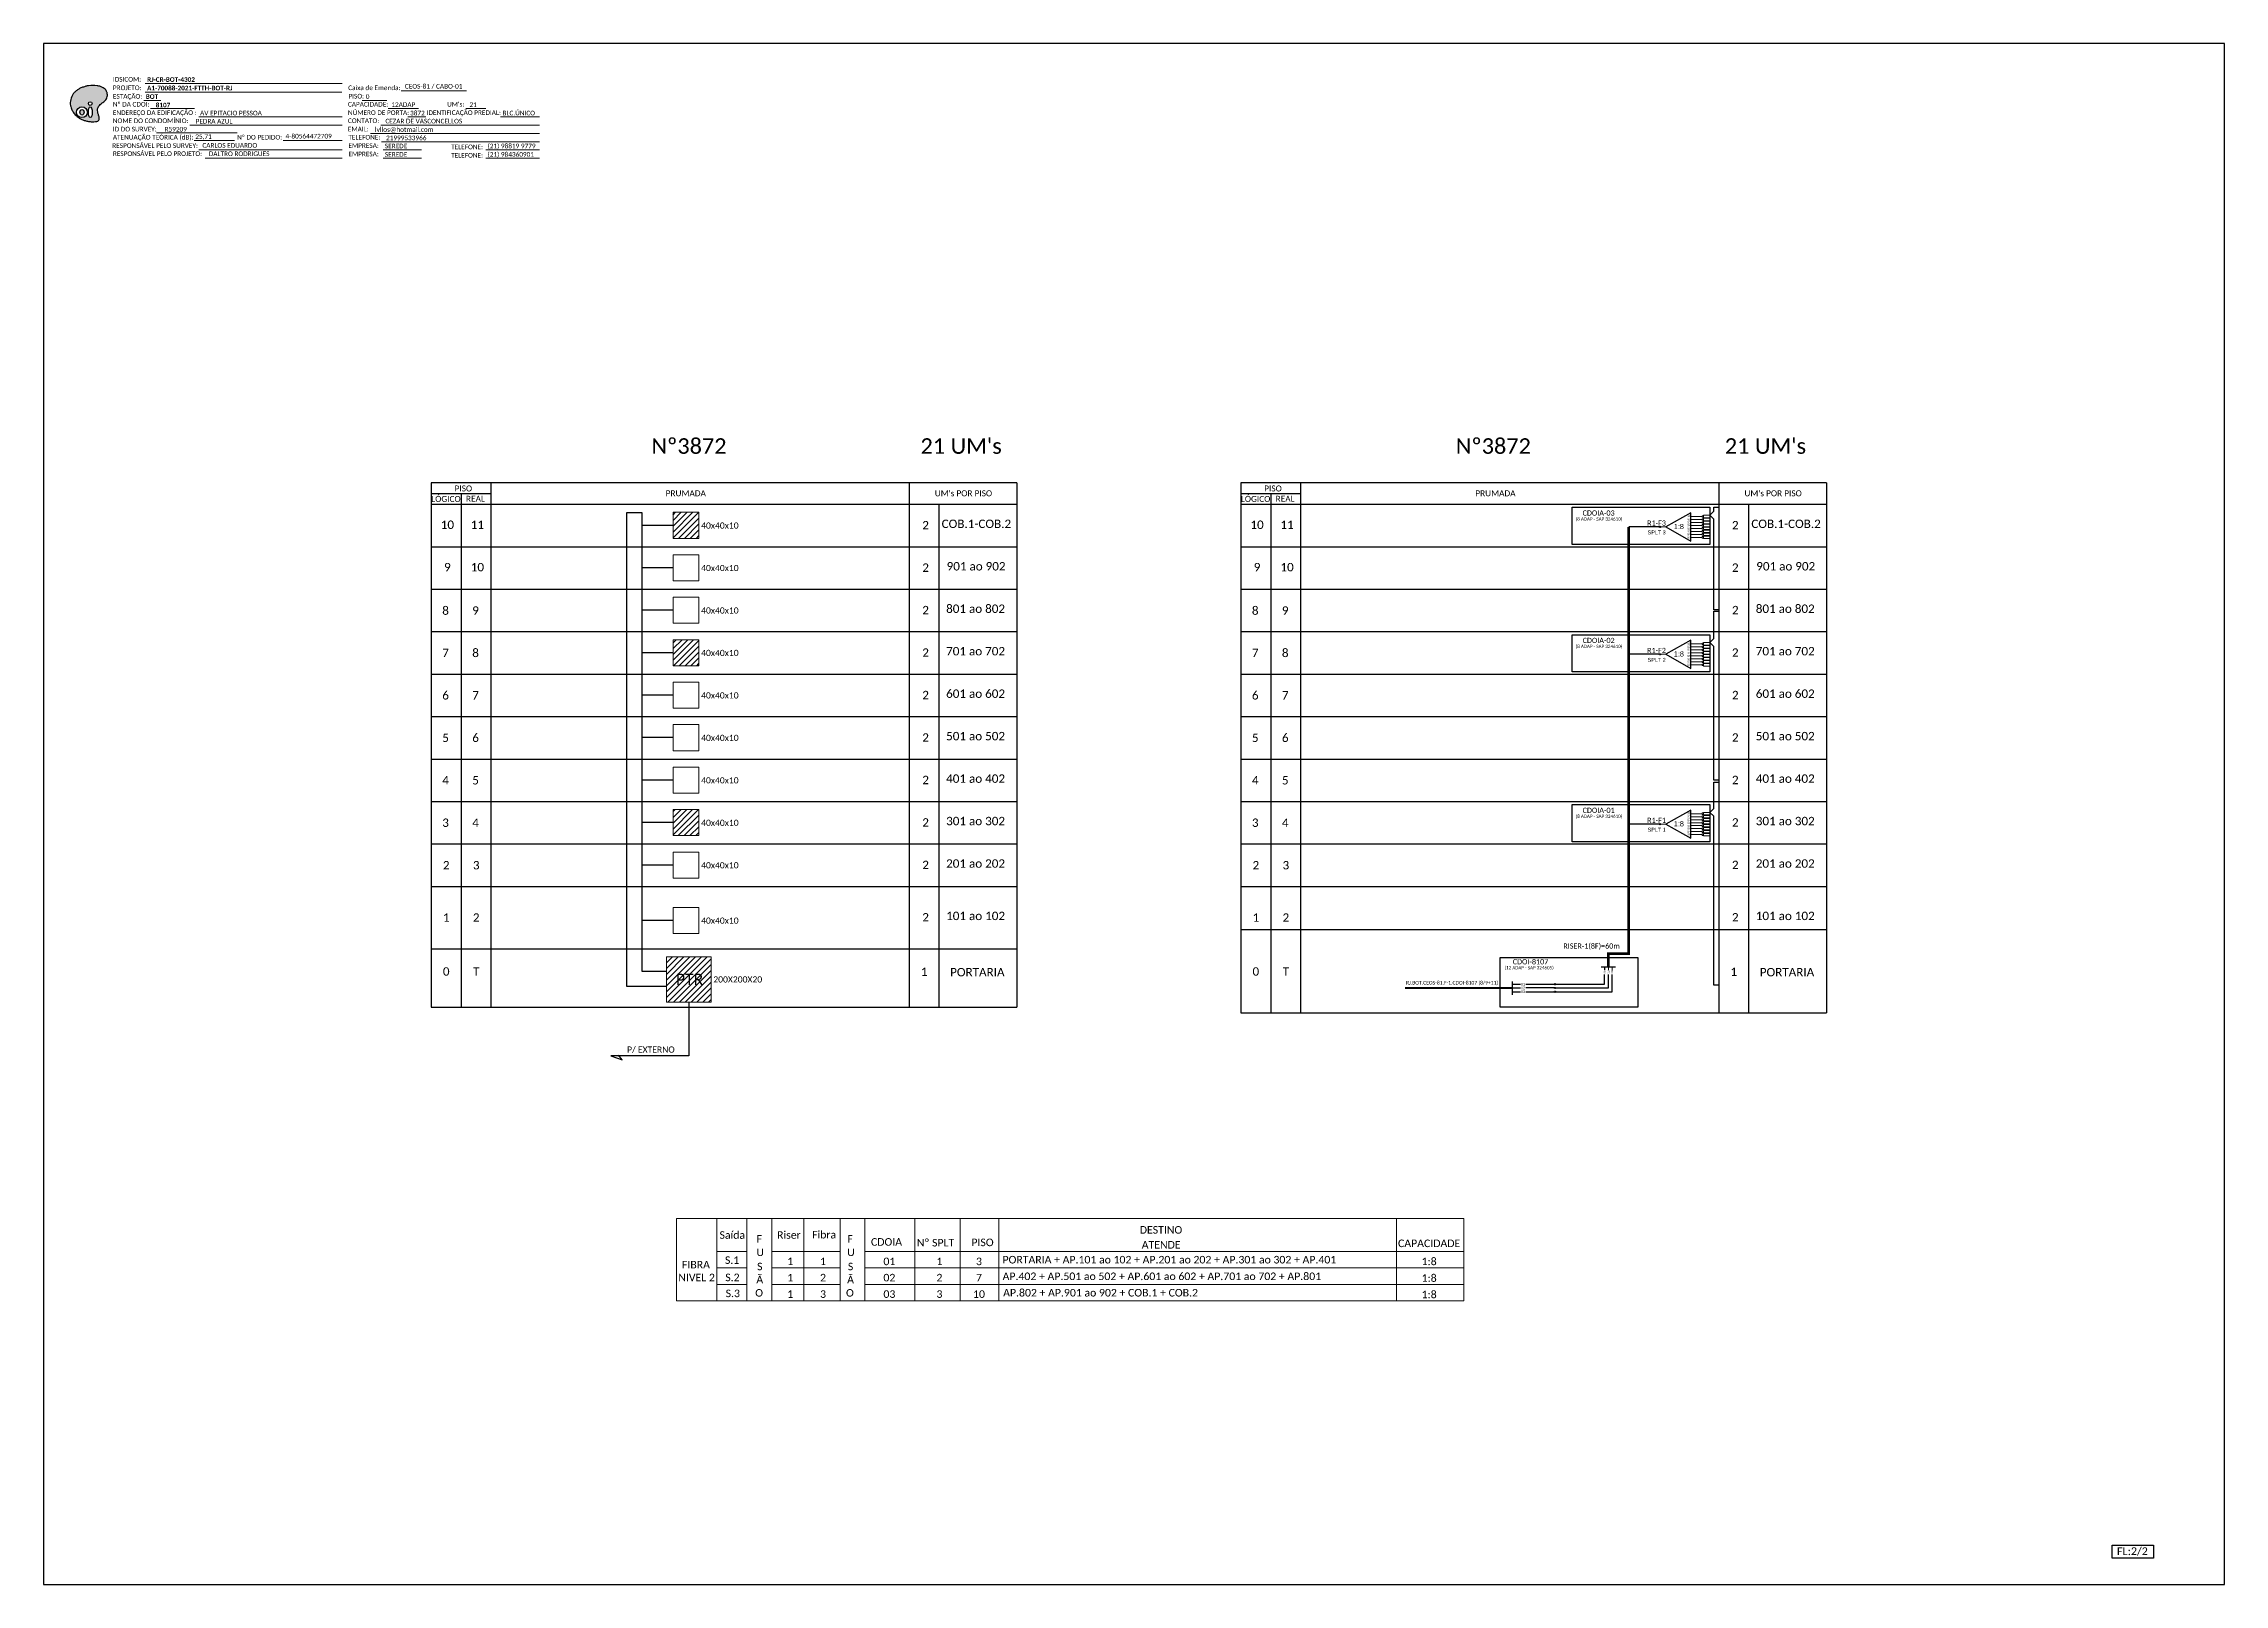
# Paper-space layout 'CDOI-8107-p2' of a CAD drawing. Header units: metres, sheet in millimetres. Extents: x -439 to 402, y -851 to -257.
# The model-space entities are those that its viewports show. They can reach past a viewport. Long polylines and large blocks are cut down to what shows.
import ezdxf
from ezdxf.enums import TextEntityAlignment as Align

# ---------------------------------------------------------------- set-up
doc = ezdxf.new("R2010")
doc.units = ezdxf.units.M
doc.layers.add('(Notas)', color=7, linetype='Continuous', lineweight=0)
doc.layers.add('_NUMERAÇÃO_', color=34, linetype='Continuous', lineweight=0)
doc.layers.add('CAP a instalar', color=1, linetype='Continuous')
doc.styles.add('ARIAL', font='arial.ttf')
doc.styles.add('WMF-Calibri0', font='calibri.ttf')
doc.styles.add('WMF-Calibri1', font='calibrib.ttf')

# ---------------------------------------------------------------- blocks, each defined once
blk = doc.blocks.new('OI')
h = blk.add_hatch(color=40)
edge = h.paths.add_edge_path()
edge.add_spline(control_points=[(4.35, -0.67), (3.92, -0.99), (3.26, -1.5), (2.81, -2.59), (2.9, -3.5), (3.06, -4.27), (3.31, -4.85), (3.37, -5.39), (3.4, -5.88), (3.2, -6.4), (2.54, -6.61), (1.65, -6.63), (0.55, -6.67), (-0.56, -6.42), (-1.61, -6.14), (-2.77, -5.61), (-3.92, -4.77), (-4.89, -3.7), (-5.34, -2.65), (-5.6, -1.94), (-5.85, -0.96), (-5.71, 0.47), (-5.1, 2.02), (-4.14, 3.02), (-3.3, 3.61), (-2.37, 4.16), (-1.36, 4.44), (-0.56, 4.7), (0.79, 4.85), (2.24, 4.97), (3.79, 4.57), (4.67, 4.21), (5.44, 3.65), (5.76, 2.99), (6.03, 2.21), (6.01, 1.46), (5.72, 0.64), (5.31, 0.08), (4.88, -0.38), (4.51, -0.55), (4.35, -0.67)], knot_values=[0, 0, 0, 0, 1.60434, 2.417191, 3.427595, 4.282808, 4.776746, 5.304182, 5.888771, 6.258406, 6.858137, 7.79129, 8.986195, 10.124242, 11.187857, 12.242908, 13.953784, 15.414161, 16.515391, 17.349188, 17.675853, 19.552021, 21.515531, 22.568638, 23.63245, 24.621084, 25.782718, 26.745347, 27.142653, 29.870543, 31.004649, 31.921532, 32.709589, 33.801391, 34.042471, 35.192333, 35.971461, 36.628871, 37.254359, 37.836911, 37.836911, 37.836911, 37.836911], degree=3, periodic=0)
h.paths.add_polyline_path([(1.13, -0.87, -1), (-0.04, -0.87, -1)], flags=16)
edge = h.paths.add_edge_path(flags=16)
edge.add_ellipse((0.56, -3.59), major_axis=(-0.02, 1.71), ratio=0.361305, start_angle=0, end_angle=360)
h.paths.add_polyline_path([(-0.36, -3.62, -1), (-3.8, -3.62, -1)], flags=16)
edge = h.paths.add_edge_path(flags=0)
edge.add_ellipse((-2.08, -3.62), major_axis=(0, 0.885), ratio=0.758294, start_angle=0, end_angle=360)
at = {"color": 40}
for centre, radius in [((-2.08, -3.62), 1.72), ((0.54, -0.87), 0.587)]:
    blk.add_circle(centre, radius, dxfattribs=at)
blk.add_ellipse((-2.08, -3.62), major_axis=(0, 0.885), ratio=0.758294, start_param=-3.141592653589792, end_param=3.141592653589792, dxfattribs=at)
blk.add_ellipse((0.56, -3.59), major_axis=(-0.02, 1.71), ratio=0.361305, dxfattribs=at)
at = {"color": 40, "start_tangent": (-0.800898, -0.598801), "end_tangent": (-0.800898, -0.598801)}
blk.add_spline([(4.35, -0.67), (3.2, -1.78), (2.9, -2.54), (2.92, -3.55), (3.12, -4.38), (3.28, -4.85), (3.37, -5.37), (3.35, -5.95), (3.2, -6.29), (2.66, -6.55), (1.73, -6.63), (0.54, -6.62), (-0.58, -6.41), (-1.6, -6.11), (-2.56, -5.67), (-3.95, -4.67), (-4.89, -3.56), (-5.37, -2.56), (-5.64, -1.78), (-5.72, -1.46), (-5.63, 0.42), (-4.84, 2.22), (-4.13, 2.99), (-3.27, 3.62), (-2.4, 4.09), (-1.3, 4.47), (-0.37, 4.72), (0.02, 4.77), (2.75, 4.8), (3.85, 4.53), (4.69, 4.16), (5.31, 3.68), (5.85, 2.73), (5.93, 2.5), (5.94, 1.35), (5.67, 0.62), (5.29, 0.08), (4.84, -0.36), (4.35, -0.67)], degree=3, dxfattribs=at)

msp = doc.modelspace()

# ---------------------------------------------------------------- hatches: boundary and pattern name
h = msp.add_hatch()
h.set_pattern_fill('LINE', color=1, scale=0.5, angle=45)
h.paths.add_polyline_path([(-131.38, -86.5), (-141.29, -86.5), (-141.29, -96.54), (-131.38, -96.54)])
h.paths.add_polyline_path([(-131.38, -135.62), (-141.29, -135.62), (-141.29, -145.66), (-131.38, -145.66)])
h.paths.add_polyline_path([(-131.38, -201.11), (-141.29, -201.11), (-141.29, -211.15), (-131.38, -211.15)])
h = msp.add_hatch(color=3)
h.dxf.hatch_style = 1
edge = h.paths.add_edge_path()
edge.add_arc((239.27, -92.12), 0.242, 0, 360)
h = msp.add_hatch(color=3)
h.dxf.hatch_style = 1
edge = h.paths.add_edge_path()
edge.add_arc((239.27, -141.24), 0.242, 0, 360)
h = msp.add_hatch(color=3)
h.dxf.hatch_style = 1
edge = h.paths.add_edge_path()
edge.add_arc((239.27, -206.73), 0.242, 0, 360)
h = msp.add_hatch()
h.set_pattern_fill('ANSI31', color=1, scale=12.675488, style=0)
h.set_pattern_definition([(45, (-919.0853, -762.0324), (-1.1203655, 1.1203655), [])])
h.paths.add_polyline_path([(-143.83, -275.34), (-126.63, -275.34), (-126.63, -257.9), (-143.83, -257.9)])
h.paths.add_polyline_path([(-141.29, -269.82), (-128.51, -269.82), (-128.51, -263.29), (-141.29, -263.29)], flags=24)
h = msp.add_hatch(color=3)
h.dxf.hatch_style = 1
edge = h.paths.add_edge_path()
edge.add_arc((198.77, -268.43), 0.256, 0, 360)
h = msp.add_hatch(color=3)
h.dxf.hatch_style = 1
edge = h.paths.add_edge_path()
edge.add_arc((198.77, -269.89), 0.256, 0, 360)
h = msp.add_hatch(color=3)
h.dxf.hatch_style = 1
edge = h.paths.add_edge_path()
edge.add_arc((198.77, -271.35), 0.256, 0, 360)

# ---------------------------------------------------------------- linework, layer by layer
at = {"layer": '(Notas)', "lineweight": 0}
for p, q in [((-124.4, -390.55), (-124.4, -358.75)), ((-112.87, -390.55), (-112.87, -358.75)), ((-103.24, -390.55), (-103.24, -358.75)), ((-90.9, -390.55), (-90.9, -358.75)), ((-76.87, -390.55), (-76.87, -358.75)), ((-67.4, -390.55), (-67.4, -358.75)), ((-48.1, -390.55), (-48.1, -358.75)), ((-30.62, -390.55), (-30.62, -358.75)), ((-15.7, -390.55), (-15.7, -358.75)), ((137.62, -390.55), (137.62, -358.75))]:
    msp.add_line(p, q, dxfattribs=at)
msp.add_lwpolyline([(163.62, -358.75), (163.62, -390.55)], dxfattribs=at)
at = {"color": 5}
for p, q in [((239.27, -92.12), (227.25, -92.12)), ((239.27, -141.24), (227.25, -141.24)), ((239.27, -206.73), (227.25, -206.73))]:
    msp.add_line(p, q, dxfattribs=at)
at = {"color": 1}
msp.add_line((182.3, -267.36), (182.3, -272.49), dxfattribs=at)
msp.add_lwpolyline([(-384.06, -499.81), (456.94, -499.81), (456.94, 94.19), (-384.06, 94.19)], close=True)
at = {"color": 7, "lineweight": 0}
for points in [[(-344.93, 78.79), (-268.95, 78.79)], [(-246.14, 76.01), (-221, 76.01)], [(-345.46, 72.24), (-338.91, 72.24)], [(-344.96, 75.52), (-269, 75.52)], [(-342.8, 69.17), (-325.83, 69.17)], [(-261.18, 72.28), (-251.7, 72.28)], [(-251.13, 69.17), (-239.51, 69.17)], [(-221.19, 69.17), (-213.52, 69.17)], [(-340.48, 59.75), (-309.44, 59.75)], [(-327.64, 62.82), (-268.98, 62.82)], [(-324.23, 65.93), (-268.98, 65.93)], [(-258.05, 59.58), (-192.79, 59.58)], [(-254.02, 62.82), (-192.79, 62.82)], [(-243.55, 65.93), (-236.6, 65.93)], [(-207.85, 65.93), (-192.82, 65.93)], [(-325.95, 56.79), (-310.44, 56.79)], [(-324.23, 53.23), (-268.98, 53.23)], [(-291.72, 56.79), (-268.95, 56.79)], [(-253.77, 56.34), (-192.79, 56.34)], [(-253.16, 53.23), (-238.36, 53.23)], [(-213.56, 53.23), (-192.79, 53.23)], [(-321.74, 49.99), (-268.98, 49.99)], [(-253.16, 49.99), (-238.36, 49.99)], [(-213.56, 49.99), (-192.79, 49.99)]]:
    msp.add_lwpolyline(points, dxfattribs=at)
at = {"color": 0}
for points in [[(-8.7, -75.16), (-234.59, -75.16)], [(303.54, -75.16), (77.65, -75.16)], [(-234.59, -79.27), (-211.44, -79.27)], [(-234.59, -83.39), (-8.7, -83.39)], [(77.65, -79.27), (100.8, -79.27)], [(77.65, -83.39), (303.54, -83.39)]]:
    msp.add_lwpolyline(points, dxfattribs=at)
for points in [[(-234.59, -75.16), (-234.59, -83.39)], [(-211.44, -83.39), (-211.44, -75.16)], [(-50.29, -75.16), (-50.29, -83.39)], [(-8.7, -75.16), (-8.7, -83.39)], [(77.65, -75.16), (77.65, -83.39)], [(100.8, -83.39), (100.8, -75.16)], [(261.95, -75.16), (261.95, -83.39)], [(303.54, -75.16), (303.54, -83.39)], [(-234.59, -83.39), (-234.59, -277.29)], [(-234.59, -83.39), (-8.7, -83.39)], [(-223.02, -79.27), (-223.02, -83.39)], [(-223.02, -83.39), (-223.02, -277.29)], [(-211.44, -277.29), (-211.44, -83.39)], [(-50.29, -83.39), (-50.29, -277.29)], [(-38.72, -277.29), (-38.72, -83.39)], [(-8.7, -83.39), (-8.7, -277.29)], [(77.65, -83.39), (77.65, -279.42)], [(77.65, -83.39), (303.54, -83.39)], [(89.22, -79.27), (89.22, -83.39)], [(89.22, -83.39), (89.22, -279.42)], [(100.8, -279.42), (100.8, -83.39)], [(261.95, -83.39), (261.95, -279.42)], [(273.52, -279.42), (273.52, -83.39)], [(303.54, -83.39), (303.54, -279.42)], [(-234.59, -99.76), (-8.7, -99.76)], [(77.65, -99.76), (303.54, -99.76)], [(-234.59, -116.13), (-8.7, -116.13)], [(77.65, -116.13), (303.54, -116.13)], [(-234.59, -132.5), (-8.7, -132.5)], [(77.65, -132.5), (303.54, -132.5)], [(-234.59, -148.87), (-8.7, -148.87)], [(77.65, -148.87), (303.54, -148.87)], [(-234.59, -165.25), (-8.7, -165.25)], [(77.65, -165.25), (303.54, -165.25)], [(-234.59, -181.62), (-8.7, -181.62)], [(77.65, -181.62), (303.54, -181.62)], [(-234.59, -197.99), (-8.7, -197.99)], [(77.65, -197.99), (303.54, -197.99)], [(-234.59, -214.36), (-8.7, -214.36)], [(77.65, -214.36), (303.54, -214.36)], [(-234.59, -230.73), (-8.7, -230.73)], [(77.65, -230.73), (303.54, -230.73)], [(77.65, -247.36), (303.54, -247.36)], [(-234.59, -254.82), (-8.7, -254.82)], [(-234.59, -277.29), (-8.7, -277.29)], [(77.65, -279.42), (303.54, -279.42)]]:
    msp.add_lwpolyline(points)
at = {"color": 1, "lineweight": 0}
for points in [[(-131.38, -86.5), (-141.29, -86.5), (-141.29, -96.54), (-131.38, -96.54)], [(-131.38, -135.62), (-141.29, -135.62), (-141.29, -145.66), (-131.38, -145.66)], [(-131.38, -201.11), (-141.29, -201.11), (-141.29, -211.15), (-131.38, -211.15)], [(-143.83, -257.9), (-126.63, -257.9), (-126.63, -275.34), (-143.83, -275.34)]]:
    msp.add_lwpolyline(points, close=True, dxfattribs=at)
at = {"color": 1}
for points in [[(205.4, -84.58), (258.53, -84.58), (258.53, -98.89), (205.4, -98.89)], [(205.4, -133.69), (258.53, -133.69), (258.53, -148.01), (205.4, -148.01)], [(205.4, -199.18), (258.53, -199.18), (258.53, -213.5), (205.4, -213.5)], [(177.66, -258.18), (230.79, -258.18), (230.79, -277.29), (177.66, -277.29)]]:
    msp.add_lwpolyline(points, close=True, dxfattribs=at)
at = {"color": 5, "const_width": 1}
msp.add_lwpolyline([(227.25, -92.12), (227.25, -256.68), (219.39, -256.68), (219.39, -261.71)], dxfattribs=at)
at = {"color": 1, "lineweight": 0}
for points in [[(241.5, -92.12), (239.27, -92.12)], [(241.5, -141.24), (239.27, -141.24)], [(241.5, -206.73), (239.27, -206.73)]]:
    msp.add_lwpolyline(points, dxfattribs=at)
at = {"color": 1}
for points in [[(251.16, -86.67), (241.5, -92.12), (251.16, -97.57), (251.16, -86.67)], [(251.16, -135.79), (241.5, -141.24), (251.16, -146.69), (251.16, -135.79)], [(251.16, -201.28), (241.5, -206.73), (251.16, -212.17), (251.16, -201.28)], [(-135.23, -275.34), (-135.23, -295.99), (-165.36, -295.99)], [(-165.36, -295.99), (-160.95, -297.58)], [(-160.95, -297.58), (-162.36, -295.75)]]:
    msp.add_lwpolyline(points, dxfattribs=at)
at = {"color": 3, "lineweight": 0}
for points in [[(255.54, -88.09), (251.16, -88.09)], [(251.16, -89.24), (255.54, -89.24)], [(251.16, -90.39), (255.54, -90.39)], [(251.16, -91.55), (255.54, -91.55)], [(256.12, -87.59), (256.12, -88.58)], [(256.12, -87.59), (258.53, -87.59)], [(256.12, -88.58), (258.53, -88.58)], [(256.12, -88.75), (256.12, -89.73)], [(256.12, -88.75), (258.53, -88.75)], [(256.12, -89.73), (258.53, -89.73)], [(256.12, -89.9), (256.12, -90.89)], [(256.12, -89.9), (258.53, -89.9)], [(256.12, -90.89), (258.53, -90.89)], [(256.12, -91.05), (256.12, -92.04)], [(256.12, -91.05), (258.53, -91.05)], [(256.12, -92.04), (258.53, -92.04)], [(256.12, -92.2), (256.12, -93.19)], [(256.12, -92.2), (258.53, -92.2)], [(251.16, -92.7), (255.54, -92.7)], [(251.16, -93.85), (255.54, -93.85)], [(251.16, -95), (255.54, -95)], [(251.16, -96.16), (255.54, -96.16)], [(256.12, -93.19), (258.53, -93.19)], [(256.12, -93.36), (256.12, -94.34)], [(256.12, -93.36), (258.53, -93.36)], [(256.12, -94.34), (258.53, -94.34)], [(256.12, -94.51), (256.12, -95.5)], [(256.12, -94.51), (258.53, -94.51)], [(256.12, -95.5), (258.53, -95.5)], [(256.12, -95.66), (256.12, -96.65)], [(256.12, -95.66), (258.53, -95.66)], [(256.12, -96.65), (258.53, -96.65)], [(255.54, -137.2), (251.16, -137.2)], [(251.16, -138.35), (255.54, -138.35)], [(251.16, -139.51), (255.54, -139.51)], [(251.16, -140.66), (255.54, -140.66)], [(251.16, -141.81), (255.54, -141.81)], [(251.16, -142.97), (255.54, -142.97)], [(256.12, -136.71), (256.12, -137.7)], [(256.12, -136.71), (258.53, -136.71)], [(256.12, -137.7), (258.53, -137.7)], [(256.12, -137.86), (256.12, -138.85)], [(256.12, -137.86), (258.53, -137.86)], [(256.12, -138.85), (258.53, -138.85)], [(256.12, -139.01), (256.12, -140)], [(256.12, -139.01), (258.53, -139.01)], [(256.12, -140), (258.53, -140)], [(256.12, -140.17), (256.12, -141.15)], [(256.12, -140.17), (258.53, -140.17)], [(256.12, -141.15), (258.53, -141.15)], [(256.12, -141.32), (256.12, -142.31)], [(256.12, -141.32), (258.53, -141.32)], [(256.12, -142.31), (258.53, -142.31)], [(256.12, -142.47), (256.12, -143.46)], [(256.12, -142.47), (258.53, -142.47)], [(251.16, -144.12), (255.54, -144.12)], [(251.16, -145.27), (255.54, -145.27)], [(256.12, -143.46), (258.53, -143.46)], [(256.12, -143.63), (256.12, -144.61)], [(256.12, -143.63), (258.53, -143.63)], [(256.12, -144.61), (258.53, -144.61)], [(256.12, -144.78), (256.12, -145.77)], [(256.12, -144.78), (258.53, -144.78)], [(256.12, -145.77), (258.53, -145.77)], [(255.54, -202.69), (251.16, -202.69)], [(251.16, -203.84), (255.54, -203.84)], [(251.16, -205), (255.54, -205)], [(251.16, -206.15), (255.54, -206.15)], [(251.16, -207.3), (255.54, -207.3)], [(251.16, -208.45), (255.54, -208.45)], [(251.16, -209.61), (255.54, -209.61)], [(256.12, -202.2), (256.12, -203.18)], [(256.12, -202.2), (258.53, -202.2)], [(256.12, -203.18), (258.53, -203.18)], [(256.12, -203.35), (256.12, -204.34)], [(256.12, -203.35), (258.53, -203.35)], [(256.12, -204.34), (258.53, -204.34)], [(256.12, -204.5), (256.12, -205.49)], [(256.12, -204.5), (258.53, -204.5)], [(256.12, -205.49), (258.53, -205.49)], [(256.12, -205.65), (256.12, -206.64)], [(256.12, -205.65), (258.53, -205.65)], [(256.12, -206.64), (258.53, -206.64)], [(256.12, -206.81), (256.12, -207.79)], [(256.12, -206.81), (258.53, -206.81)], [(256.12, -207.79), (258.53, -207.79)], [(256.12, -207.96), (256.12, -208.95)], [(256.12, -207.96), (258.53, -207.96)], [(256.12, -208.95), (258.53, -208.95)], [(256.12, -209.11), (256.12, -210.1)], [(256.12, -209.11), (258.53, -209.11)], [(256.12, -210.1), (258.53, -210.1)], [(251.16, -210.76), (255.54, -210.76)], [(256.12, -210.27), (256.12, -211.25)], [(256.12, -210.27), (258.53, -210.27)], [(256.12, -211.25), (258.53, -211.25)]]:
    msp.add_lwpolyline(points, dxfattribs=at)
for points in [[(255.54, -87.8), (256.12, -87.8), (256.12, -88.37), (255.54, -88.37)], [(255.54, -88.95), (256.12, -88.95), (256.12, -89.53), (255.54, -89.53)], [(255.54, -90.11), (256.12, -90.11), (256.12, -90.68), (255.54, -90.68)], [(255.54, -91.26), (256.12, -91.26), (256.12, -91.83), (255.54, -91.83)], [(255.54, -92.41), (256.12, -92.41), (256.12, -92.98), (255.54, -92.98)], [(255.54, -93.56), (256.12, -93.56), (256.12, -94.14), (255.54, -94.14)], [(255.54, -94.72), (256.12, -94.72), (256.12, -95.29), (255.54, -95.29)], [(255.54, -95.87), (256.12, -95.87), (256.12, -96.44), (255.54, -96.44)], [(255.54, -136.92), (256.12, -136.92), (256.12, -137.49), (255.54, -137.49)], [(255.54, -138.07), (256.12, -138.07), (256.12, -138.64), (255.54, -138.64)], [(255.54, -139.22), (256.12, -139.22), (256.12, -139.79), (255.54, -139.79)], [(255.54, -140.37), (256.12, -140.37), (256.12, -140.95), (255.54, -140.95)], [(255.54, -141.53), (256.12, -141.53), (256.12, -142.1), (255.54, -142.1)], [(255.54, -142.68), (256.12, -142.68), (256.12, -143.25), (255.54, -143.25)], [(255.54, -143.83), (256.12, -143.83), (256.12, -144.41), (255.54, -144.41)], [(255.54, -144.99), (256.12, -144.99), (256.12, -145.56), (255.54, -145.56)], [(255.54, -202.4), (256.12, -202.4), (256.12, -202.98), (255.54, -202.98)], [(255.54, -203.56), (256.12, -203.56), (256.12, -204.13), (255.54, -204.13)], [(255.54, -204.71), (256.12, -204.71), (256.12, -205.28), (255.54, -205.28)], [(255.54, -205.86), (256.12, -205.86), (256.12, -206.43), (255.54, -206.43)], [(255.54, -207.01), (256.12, -207.01), (256.12, -207.59), (255.54, -207.59)], [(255.54, -208.17), (256.12, -208.17), (256.12, -208.74), (255.54, -208.74)], [(255.54, -209.32), (256.12, -209.32), (256.12, -209.89), (255.54, -209.89)], [(255.54, -210.47), (256.12, -210.47), (256.12, -211.05), (255.54, -211.05)]]:
    msp.add_lwpolyline(points, close=True, dxfattribs=at)
at = {"color": 3}
for points in [[(261.75, -124.14), (260.1, -124.14), (260.1, -89.1), (258.53, -87.59), (260.1, -86.08), (260.1, -84.58), (261.75, -84.58)], [(261.75, -189.81), (260.1, -189.81), (260.1, -138.22), (258.53, -136.71), (260.1, -135.2), (260.1, -124.65), (261.75, -124.65)], [(261.75, -268.84), (260.1, -268.84), (260.1, -203.7), (258.53, -202.2), (260.1, -200.69), (260.1, -190.48), (261.75, -190.48)], [(182.3, -268.43), (185.46, -268.43)], [(187.53, -268.43), (198.77, -268.43)]]:
    msp.add_lwpolyline(points, dxfattribs=at)
at = {"lineweight": 0}
for points in [[(-131.38, -102.87), (-141.29, -102.87), (-141.29, -112.92), (-131.38, -112.92)], [(-131.38, -119.25), (-141.29, -119.25), (-141.29, -129.29), (-131.38, -129.29)], [(-131.38, -151.99), (-141.29, -151.99), (-141.29, -162.03), (-131.38, -162.03)], [(-131.38, -168.36), (-141.29, -168.36), (-141.29, -178.4), (-131.38, -178.4)], [(-131.38, -184.73), (-141.29, -184.73), (-141.29, -194.77), (-131.38, -194.77)], [(-131.38, -217.48), (-141.29, -217.48), (-141.29, -227.52), (-131.38, -227.52)], [(-131.38, -238.81), (-141.29, -238.81), (-141.29, -248.85), (-131.38, -248.85)]]:
    msp.add_lwpolyline(points, close=True, dxfattribs=at)
at = {"color": 5}
for points in [[(198.77, -268.43), (217.95, -268.43), (217.95, -264.67)], [(199.03, -269.89), (219.4, -269.89), (219.4, -264.67)], [(199.03, -271.35), (220.84, -271.35), (220.84, -264.67)], [(216.6, -261.71), (222.17, -261.71)], [(217.95, -261.71), (217.95, -263.03)]]:
    msp.add_lwpolyline(points, dxfattribs=at)
at = {"color": 5, "lineweight": 0}
for points in [[(219.39, -261.71), (219.39, -263)], [(220.84, -261.71), (220.84, -263)]]:
    msp.add_lwpolyline(points, dxfattribs=at)
at = {"color": 1}
msp.add_lwpolyline([(140.96, -269.92, 0.8, 0.8, 0), (182.3, -269.93, 0.8, 0.8, 0)], format="xyseb", dxfattribs=at)
at = {"color": 2}
for points in [[(182.3, -269.89), (185.46, -269.89)], [(198.92, -269.89), (187.53, -269.89)]]:
    msp.add_lwpolyline(points, dxfattribs=at)
at = {"color": 7}
for points in [[(182.3, -271.35), (185.46, -271.35)], [(187.53, -271.35), (199.03, -271.35)]]:
    msp.add_lwpolyline(points, dxfattribs=at)
msp.add_lwpolyline([(413.64, -484.64), (429.57, -484.64), (429.57, -489.7), (413.64, -489.7)], close=True, dxfattribs=at)
at = {"color": 3}
for centre, radius in [((239.27, -92.12), 0.242), ((239.27, -141.24), 0.242), ((239.27, -206.73), 0.242), ((198.77, -268.43), 0.256), ((198.77, -269.89), 0.256), ((198.77, -271.35), 0.256)]:
    msp.add_circle(centre, radius, dxfattribs=at)
at = {"layer": '_NUMERAÇÃO_', "color": 0, "lineweight": 0}
for p, q in [((163.62, -358.75), (-140.04, -358.75)), ((-140.04, -358.75), (-140.04, -390.55)), ((-112.87, -371.47), (-124.4, -371.47)), ((-112.87, -377.8), (-124.4, -377.8)), ((-76.87, -371.47), (-103.24, -371.47)), ((-76.87, -377.8), (-103.24, -377.8)), ((163.62, -371.47), (-67.4, -371.47)), ((163.62, -377.8), (-67.4, -377.8)), ((-112.87, -384.22), (-124.4, -384.22)), ((-76.87, -384.22), (-103.24, -384.22)), ((163.62, -384.22), (-67.4, -384.22)), ((163.06, -390.55), (-140.04, -390.55)), ((-112.87, -390.55), (-124.4, -390.55)), ((-76.87, -390.55), (-103.24, -390.55)), ((163.62, -390.55), (-67.4, -390.55))]:
    msp.add_line(p, q, dxfattribs=at)
at = {"layer": 'CAP a instalar', "color": 3}
for points in [[(-159.08, -259.16), (-159.08, -86.6), (-153.38, -86.6), (-153.38, -263.37), (-143.83, -263.37)], [(-141.29, -91.52), (-153.19, -91.52)], [(-141.29, -107.89), (-153.19, -107.89)], [(-141.29, -124.27), (-153.19, -124.27)], [(-141.29, -140.64), (-153.19, -140.64)], [(-141.29, -157.01), (-153.19, -157.01)], [(-141.29, -173.38), (-153.19, -173.38)], [(-141.29, -189.75), (-153.19, -189.75)], [(-141.29, -206.13), (-153.19, -206.13)], [(-141.29, -222.5), (-153.19, -222.5)], [(-141.29, -243.83), (-153.19, -243.83)], [(-143.83, -269.29), (-159.08, -269.29), (-159.08, -259.16)]]:
    msp.add_lwpolyline(points, dxfattribs=at)

# ---------------------------------------------------------------- block references
at = {"color": 7, "xscale": 1.213923925163967, "yscale": 1.213923925163967, "zscale": 1.213923925163967, "rotation": 0.1532896023949059}
msp.add_blockref('OI', (-366.75, 72.14), dxfattribs=at)

# ---------------------------------------------------------------- texts
at = {"color": 7, "lineweight": 0, "style": 'WMF-Calibri0'}
for s, height, p in [('PROJETO:', 1.793, (-357.33, 76.26)), ('IDSICOM:', 1.793, (-357.33, 79.54)), ('Caixa de Emenda:', 1.7927, (-266.59, 76.26)), ('ESTAÇÃO:', 1.793, (-357.35, 72.98)), ('Nº DA CDOI:', 1.7927, (-357.35, 69.91)), ('ENDEREÇO DA EDIFICAÇÃO :', 1.7927, (-357.35, 66.68)), ('CAPACIDADE:', 1.7927, (-266.7, 69.91)), ('NÚMERO DE PORTA:', 1.7927, (-266.7, 66.68)), ('PISO:', 1.793, (-266.52, 73.03)), ('IDENTIFICAÇÃO PREDIAL:', 1.7927, (-236.33, 66.68)), ("UM's:", 1.793, (-228.46, 69.91)), ('ATENUAÇÃO TEÓRICA (dB):', 1.7927, (-357.35, 57.21)), ('NOME DO CONDOMÍNIO:', 1.7927, (-357.35, 63.56)), ('ID DO SURVEY:', 1.7927, (-357.35, 60.33)), ('Nº DO PEDIDO:', 1.7927, (-309.43, 57.21)), ('CONTATO:', 1.793, (-266.7, 63.56)), ('EMAIL:', 1.793, (-266.7, 60.33)), ('TELEFONE:', 1.793, (-266.52, 57.21)), ('RESPONSÁVEL PELO SURVEY:', 1.7927, (-357.59, 53.98)), ('RESPONSÁVEL PELO PROJETO:', 1.7927, (-357.35, 50.87)), ('EMPRESA:', 1.793, (-266.52, 53.98)), ('EMPRESA:', 1.793, (-266.52, 50.74)), ('TELEFONE:', 1.793, (-226.92, 53.47)), ('TELEFONE:', 1.793, (-226.92, 50.24))]:
    msp.add_text(s, height=height, dxfattribs=at).set_placement(p)
at = {"color": 7}
for s, height, style, p in [('A1-70088-2021-FTTH-BOT-RJ', 1.7927, 'WMF-Calibri1', (-344.17, 76.17)), ('RJ-CR-BOT-4302', 1.7927, 'WMF-Calibri1', (-344.13, 79.45)), ('CEOS-81 / CABO-01', 1.7927, 'WMF-Calibri0', (-244.74, 76.85)), ('BOT', 1.793, 'WMF-Calibri1', (-344.67, 72.89)), ('AV EPITACIO PESSOA', 1.7927, 'WMF-Calibri0', (-323.72, 66.52)), ('0', 1.79, 'WMF-Calibri0', (-259.83, 72.88)), ('12ADAP', 1.793, 'WMF-Calibri0', (-249.96, 69.79)), ('3872', 1.793, 'WMF-Calibri0', (-242.73, 66.53)), ('21', 1.793, 'WMF-Calibri0', (-219.84, 69.77)), ('BLC.ÚNICO', 1.793, 'WMF-Calibri0', (-207.09, 66.53)), ('R59209', 1.793, 'WMF-Calibri0', (-337.39, 60.28)), ('25,71', 1.793, 'WMF-Calibri0', (-325.57, 57.45)), ('PEDRA AZUL', 1.793, 'WMF-Calibri0', (-325.44, 63.39)), ('4-80564472709', 1.7927, 'WMF-Calibri0', (-290.77, 57.62)), ('lvllos@hotmail.com', 1.7927, 'WMF-Calibri0', (-256.28, 60.18)), ('CEZAR DE VASCONCELLOS', 1.7927, 'WMF-Calibri0', (-252.24, 63.42)), ('CARLOS EDUARDO', 1.7927, 'WMF-Calibri0', (-322.83, 54.07)), ('DALTRO RODRIGUES', 1.7927, 'WMF-Calibri0', (-320.34, 50.83)), ('SEREDE', 1.793, 'WMF-Calibri0', (-252.46, 53.83)), ('SEREDE', 1.793, 'WMF-Calibri0', (-252.46, 50.59)), ('21999533966', 1.7927, 'WMF-Calibri0', (-251.99, 56.94)), ('(21) 98819 9779', 1.7927, 'WMF-Calibri0', (-212.85, 53.83)), ('(21) 984360901', 1.7927, 'WMF-Calibri0', (-212.85, 50.59)), ('40x40x10', 2.373, 'WMF-Calibri0', (-130.49, -92.79)), ('COB.1-COB.2', 3.24, 'WMF-Calibri0', (-37.73, -92.55)), ('COB.1-COB.2', 3.24, 'WMF-Calibri0', (274.51, -92.55)), ('40x40x10', 2.373, 'WMF-Calibri0', (-130.49, -109.16)), ('901 ao 902', 3.24, 'WMF-Calibri0', (-35.82, -108.92)), ('901 ao 902', 3.24, 'WMF-Calibri0', (276.42, -108.92)), ('40x40x10', 2.373, 'WMF-Calibri0', (-130.49, -125.53)), ('801 ao 802', 3.24, 'WMF-Calibri0', (-36.01, -125.29)), ('801 ao 802', 3.24, 'WMF-Calibri0', (276.23, -125.29)), ('40x40x10', 2.373, 'WMF-Calibri0', (-130.49, -141.9)), ('701 ao 702', 3.24, 'WMF-Calibri0', (-36.01, -141.66)), ('701 ao 702', 3.24, 'WMF-Calibri0', (276.23, -141.66)), ('40x40x10', 2.373, 'WMF-Calibri0', (-130.49, -158.27)), ('601 ao 602', 3.24, 'WMF-Calibri0', (-36.01, -158.03)), ('601 ao 602', 3.24, 'WMF-Calibri0', (276.23, -158.03)), ('40x40x10', 2.373, 'WMF-Calibri0', (-130.49, -174.65)), ('501 ao 502', 3.24, 'WMF-Calibri0', (-36.01, -174.4)), ('501 ao 502', 3.24, 'WMF-Calibri0', (276.23, -174.4)), ('40x40x10', 2.373, 'WMF-Calibri0', (-130.49, -191.02)), ('401 ao 402', 3.24, 'WMF-Calibri0', (-36.01, -190.78)), ('401 ao 402', 3.24, 'WMF-Calibri0', (276.23, -190.78)), ('40x40x10', 2.373, 'WMF-Calibri0', (-130.49, -207.39)), ('301 ao 302', 3.24, 'WMF-Calibri0', (-36.01, -207.15)), ('301 ao 302', 3.24, 'WMF-Calibri0', (276.23, -207.15)), ('40x40x10', 2.373, 'WMF-Calibri0', (-130.49, -223.76)), ('201 ao 202', 3.24, 'WMF-Calibri0', (-36.01, -223.52)), ('201 ao 202', 3.24, 'WMF-Calibri0', (276.23, -223.52)), ('40x40x10', 2.373, 'WMF-Calibri0', (-130.49, -245.1)), ('101 ao 102', 3.24, 'WMF-Calibri0', (-36.01, -243.71)), ('101 ao 102', 3.24, 'WMF-Calibri0', (276.23, -243.71)), ('PTR', 4.351, 'WMF-Calibri0', (-140.2, -268.71)), ('200X200X20', 2.373, 'WMF-Calibri0', (-125.79, -267.77)), ('PORTARIA', 3.24, 'WMF-Calibri0', (-34.48, -265.4)), ('PORTARIA', 3.24, 'WMF-Calibri0', (277.76, -265.4))]:
    msp.add_text(s, height=height, dxfattribs=dict(at, style=style)).set_placement(p)
at = {"color": 7, "style": 'WMF-Calibri1'}
msp.add_text('8107', height=1.793, dxfattribs=at).set_placement((-338.01, 69.6), align=Align.CENTER)
at = {"color": 0, "style": 'WMF-Calibri0'}
for s, height, p in [('Nº3872', 6, (-149.64, -63.95)), ("21 UM's", 6, (-45.87, -63.95)), ('Nº3872', 6, (160.55, -63.95)), ("21 UM's", 6, (264.31, -63.95)), ('  LÓGICO', 2.3, (-236.17, -82.49)), ('     PISO', 2.3, (-229.63, -78.46)), ('    REAL', 2.3, (-224.41, -82.44)), ('PRUMADA', 2.3, (-144.17, -80.32)), ("UM's POR PISO", 2.3, (-40.4, -80.32)), ('  LÓGICO', 2.3, (76.07, -82.49)), ('     PISO', 2.3, (82.61, -78.46)), ('    REAL', 2.3, (87.83, -82.44)), ('PRUMADA', 2.3, (168.07, -80.32)), ("UM's POR PISO", 2.3, (271.84, -80.32))]:
    msp.add_text(s, height=height, dxfattribs=at).set_placement(p)
at = {"color": 7, "style": 'WMF-Calibri0'}
for s, height, p in [('10', 3.24, (-228.34, -91.29)), ('11', 3.24, (-216.77, -91.29)), ('10', 3.24, (83.9, -91.29)), ('11', 3.24, (95.47, -91.29)), ('9', 3.24, (-228.34, -107.63)), ('10', 3.24, (-216.77, -107.63)), ('9', 3.24, (83.9, -107.63)), ('10', 3.24, (95.47, -107.63)), ('P/ EXTERNO', 2.373, (-149.86, -293.62))]:
    msp.add_text(s, height=height, dxfattribs=at).set_placement(p, align=Align.MIDDLE_CENTER)
at = {"color": 1, "style": 'WMF-Calibri0'}
for s, p in [('(8 ADAP - SAP 324610)', (215.75, -89.7)), ('(8 ADAP - SAP 324610)', (215.75, -138.81)), ('(8 ADAP - SAP 324610)', (215.75, -204.3)), ('(12 ADAP - SAP 324605)', (188.82, -262.7))]:
    msp.add_text(s, height=1.25, dxfattribs=at).set_placement(p, align=Align.CENTER)
at = {"color": 1}
for s, height, style, p in [('CDOIA-03', 2, 'WMF-Calibri0', (209.45, -87.77)), ('1:8', 2, 'ARIAL', (244.62, -92.97)), ('S1', 0.75, 'ARIAL', (249.8, -88.36)), ('S2', 0.75, 'ARIAL', (249.8, -89.54)), ('S3', 0.75, 'ARIAL', (249.8, -90.75)), ('S4', 0.75, 'ARIAL', (249.8, -91.93)), ('S5', 0.75, 'ARIAL', (249.8, -93.14)), ('S6', 0.75, 'ARIAL', (249.8, -94.26)), ('S7', 0.75, 'ARIAL', (249.8, -95.36)), ('S8', 0.75, 'ARIAL', (249.8, -96.48)), ('CDOIA-02', 2, 'WMF-Calibri0', (209.45, -136.89)), ('1:8', 2, 'ARIAL', (244.62, -142.09)), ('S1', 0.75, 'ARIAL', (249.8, -137.47)), ('S2', 0.75, 'ARIAL', (249.8, -138.66)), ('S3', 0.75, 'ARIAL', (249.8, -139.87)), ('S4', 0.75, 'ARIAL', (249.8, -141.05)), ('S5', 0.75, 'ARIAL', (249.8, -142.26)), ('S6', 0.75, 'ARIAL', (249.8, -143.38)), ('S7', 0.75, 'ARIAL', (249.8, -144.48)), ('S8', 0.75, 'ARIAL', (249.8, -145.59)), ('CDOIA-01', 2, 'WMF-Calibri0', (209.45, -202.37)), ('1:8', 2, 'ARIAL', (244.62, -207.58)), ('S1', 0.75, 'ARIAL', (249.8, -202.96)), ('S2', 0.75, 'ARIAL', (249.8, -204.14)), ('S3', 0.75, 'ARIAL', (249.8, -205.36)), ('S4', 0.75, 'ARIAL', (249.8, -206.53)), ('S5', 0.75, 'ARIAL', (249.8, -207.75)), ('S6', 0.75, 'ARIAL', (249.8, -208.87)), ('S7', 0.75, 'ARIAL', (249.8, -209.96)), ('S8', 0.75, 'ARIAL', (249.8, -211.08)), ('CDOI-8107', 2, 'WMF-Calibri0', (182.52, -260.78)), ('RJ.BOT.CEOS-81.F-1.CDOI-8107 (8/9+11)', 1.3876, 'WMF-Calibri0', (141.32, -268.55))]:
    msp.add_text(s, height=height, dxfattribs=dict(at, style=style)).set_placement(p)
at = {"color": 5, "style": 'WMF-Calibri0'}
for s, p in [('R1-F3', (234.34, -91.65)), ('R1-F2', (234.34, -140.76)), ('R1-F1', (234.34, -206.25)), ('RISER-1(8F)=60m', (202.02, -254.71))]:
    msp.add_text(s, height=2, dxfattribs=at).set_placement(p)
at = {"color": 7, "style": 'ARIAL', "text_generation_flag": 6}
for s, p in [('SPLT 3', (234.51, -95)), ('SPLT 2', (234.51, -144.12)), ('SPLT 1', (234.51, -209.61))]:
    msp.add_text(s, height=1.5, rotation=180, dxfattribs=at).set_placement(p)
at = {"style": 'ARIAL'}
for s, p in [('01', (186.46, -268.43)), ('02', (186.46, -269.89)), ('03', (186.46, -271.35))]:
    msp.add_text(s, height=1, dxfattribs=at).set_placement(p, align=Align.MIDDLE_CENTER)
for s, p in [('01', (218, -263.74)), ('02', (219.45, -263.74)), ('03', (220.81, -263.74))]:
    msp.add_text(s, height=0.75, rotation=90, dxfattribs=at).set_placement(p, align=Align.MIDDLE_CENTER)
at = {"color": 7, "linetype": 'Continuous', "lineweight": 0, "style": 'WMF-Calibri0'}
for s, height, p in [('Saída', 2.911, (-118.47, -365.12)), ('F', 2.91, (-108.05, -366.63)), ('Riser', 2.911, (-96.64, -365.11)), ('Fibra', 2.911, (-83.06, -364.99)), ('F', 2.91, (-73.04, -366.63)), ('CDOIA', 2.911, (-59, -367.79)), ('Nº SPLT', 2.911, (-40.09, -368.08)), ('PISO', 2.911, (-21.98, -367.96)), ('DESTINO', 2.911, (46.85, -363.14)), ('ATENDE', 2.911, (46.92, -368.89)), ('CAPACIDADE', 2.911, (150.26, -368.33)), ('FIBRA ', 2.911, (-131.98, -376.54)), ('S.1', 2.911, (-118.55, -374.8)), ('S.1', 2.911, (-118.55, -374.81)), ('U', 2.91, (-107.72, -371.78)), ('S', 2.91, (-107.87, -377.26)), ('1', 2.91, (-96.16, -375.29)), ('1', 2.91, (-83.48, -375.29)), ('U', 2.91, (-72.71, -371.78)), ('S', 2.91, (-72.86, -377.26)), ('01', 2.911, (-57.89, -375.29)), ('1', 2.91, (-38.59, -375.29)), ('3', 2.91, (-23.34, -375.29)), ('PORTARIA + AP.101 ao 102 + AP.201 ao 202 + AP.301 ao 302 + AP.401', 2.9106, (50.09, -374.63)), ('1:8', 2.911, (150.26, -375.29)), ('NIVEL 2', 2.911, (-132.24, -381.5)), ('S.2', 2.911, (-118.42, -381.46)), ('S.2', 2.911, (-118.42, -381.47)), ('S.3', 2.911, (-118.28, -387.62)), ('O', 2.91, (-108.13, -387.43)), ('Ã', 2.91, (-107.88, -382.28)), ('1', 2.91, (-96.16, -381.56)), ('1', 2.91, (-96.16, -387.9)), ('2', 2.91, (-83.48, -381.56)), ('3', 2.91, (-83.48, -387.9)), ('O', 2.91, (-73.12, -387.43)), ('Ã', 2.91, (-72.87, -382.28)), ('02', 2.911, (-57.89, -381.56)), ('03', 2.911, (-57.89, -387.9)), ('2', 2.91, (-38.59, -381.56)), ('3', 2.91, (-38.59, -387.9)), ('10', 2.911, (-23.34, -387.9)), ('7', 2.91, (-23.34, -381.56)), ('AP.402 + AP.501 ao 502 + AP.601 ao 602 + AP.701 ao 702 + AP.801', 2.9106, (47.19, -381.04)), ('AP.802 + AP.901 ao 902 + COB.1 + COB.2', 2.9106, (23.55, -387.37)), ('1:8', 2.911, (150.26, -381.7)), ('1:8', 2.911, (150.26, -388.03))]:
    msp.add_text(s, height=height, dxfattribs=at).set_placement(p, align=Align.MIDDLE_CENTER)
at = {"style": 'WMF-Calibri0'}
msp.add_text('FL:2/2', height=3, dxfattribs=at).set_placement((415.51, -488.52))
at = {"color": 7, "style": 'WMF-Calibri0'}
for tag, flags, p in [('2', 4, (-43.92, -91.46)), ('2', 4, (268.32, -91.46)), ('2', 4, (-43.92, -107.83)), ('2', 4, (268.32, -107.83)), ('8', 4, (-229.05, -124.38)), ('9', 4, (-217.48, -124.38)), ('2', 4, (-43.92, -124.2)), ('8', 4, (83.19, -124.38)), ('9', 4, (94.76, -124.38)), ('2', 4, (268.32, -124.2)), ('7', 4, (-229.05, -140.69)), ('8', 4, (-217.48, -140.69)), ('2', 4, (-43.92, -140.57)), ('7', 4, (83.19, -140.69)), ('8', 4, (94.76, -140.69)), ('2', 4, (268.32, -140.57)), ('6', 4, (-229.05, -157.06)), ('7', 4, (-217.48, -157.06)), ('2', 4, (-43.92, -156.95)), ('6', 4, (83.19, -157.06)), ('7', 4, (94.76, -157.06)), ('2', 4, (268.32, -156.95)), ('5', 4, (-229.05, -173.43)), ('6', 4, (-217.48, -173.43)), ('2', 4, (-43.92, -173.32)), ('5', 4, (83.19, -173.43)), ('6', 4, (94.76, -173.43)), ('2', 4, (268.32, -173.32)), ('4', 4, (-229.05, -189.8)), ('5', 4, (-217.48, -189.8)), ('2', 4, (-43.92, -189.69)), ('4', 4, (83.19, -189.8)), ('5', 4, (94.76, -189.8)), ('2', 4, (268.32, -189.69)), ('3', 4, (-229.05, -206.17)), ('4', 4, (-217.48, -206.17)), ('2', 4, (-43.92, -206.06)), ('3', 4, (83.19, -206.17)), ('4', 4, (94.76, -206.17)), ('2', 4, (268.32, -206.06)), ('2', 4, (-228.8, -222.55)), ('3', 4, (-217.23, -222.55)), ('2', 4, (-43.92, -222.43)), ('2', 4, (83.44, -222.55)), ('3', 4, (95.01, -222.55)), ('2', 4, (268.32, -222.43)), ('1', 4, (-228.8, -242.73)), ('2', 4, (-217.23, -242.73)), ('2', 4, (-43.92, -242.62)), ('1', 4, (83.44, -242.73)), ('2', 4, (95.01, -242.73)), ('2', 4, (268.32, -242.62)), ('0', 4, (-228.8, -263.52)), ('T', 12, (-217.23, -263.58)), ('1', 4, (-44.5, -263.63)), ('0', 4, (83.44, -263.52)), ('T', 12, (95.01, -263.58)), ('1', 4, (267.74, -263.63))]:
    msp.add_attdef(tag, text='XX', height=3.24, dxfattribs=dict(at, flags=flags)).set_placement(p, align=Align.MIDDLE_CENTER)

psp = doc.layouts.new('CDOI-8107-p2')

# ---------------------------------------------------------------- linework, layer by layer
psp.add_lwpolyline([(-438.75, -851.08), (402.25, -851.08), (402.25, -257.08), (-438.75, -257.08)], close=True)

# ---------------------------------------------------------------- viewports
at = {"layer": '0', "color": 1}
vp = psp.add_viewport(center=(-18.25, -554.08), size=(841, 594), view_center_point=(36.44, -202.81), view_height=594, dxfattribs=at)
vp.dxf.flags = 0x10000  # cut along an outline
vp.dxf.clipping_boundary_handle = psp.add_lwpolyline([(-438.75, -851.08), (402.25, -851.08), (402.25, -257.08), (-438.75, -257.08)], format="xyb", close=True, dxfattribs={"invisible": 1}).dxf.handle

doc.saveas('drawing.dxf')
